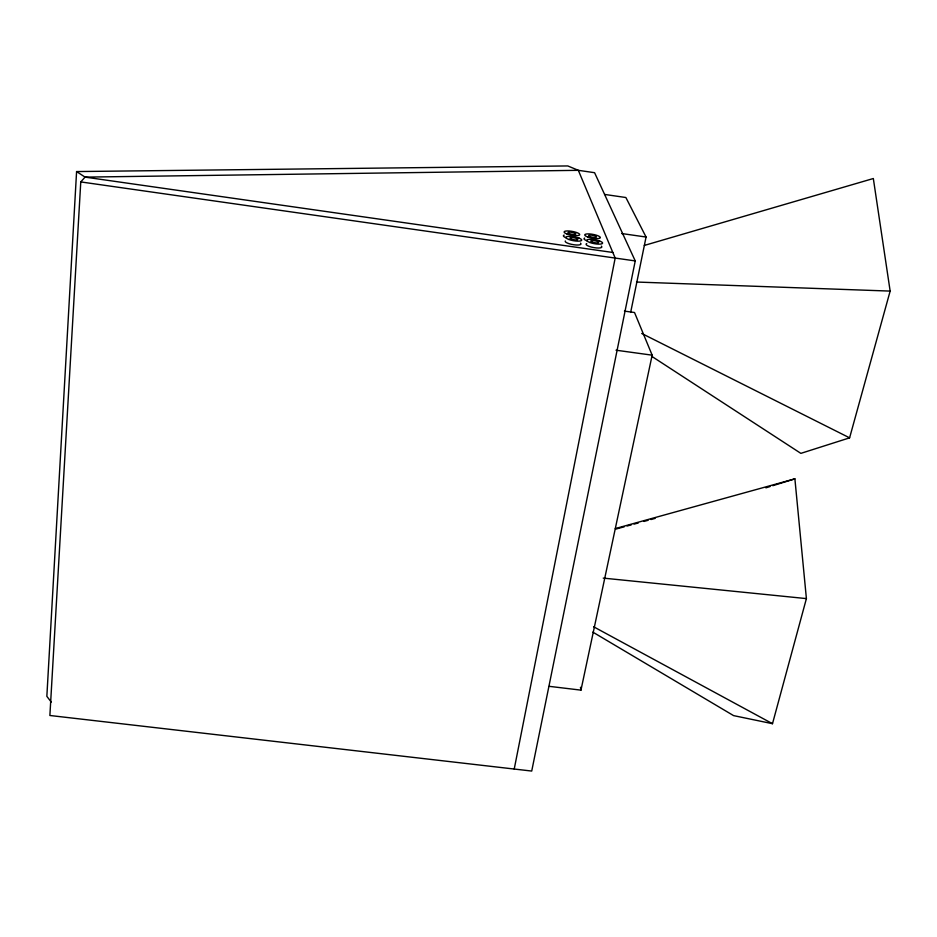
<?xml version="1.0" encoding="UTF-8"?>
<svg xmlns="http://www.w3.org/2000/svg" width="937" height="937" viewBox="0 0 937 937"><rect width="100%" height="100%" fill="white"/><g stroke="black" fill="none" stroke-linecap="round" stroke-linejoin="round"><path stroke-width="1.41" d="M514.226 769.043L615.176 258.062L578.328 170.323L85.056 177.116L80.769 181.919L49.884 715.493L531.724 771.057L635.239 260.919L594.585 172.701L578.328 170.323L567.787 165.943L76.588 171.565L46.85 696.343L51.277 702.094M630.648 312.454L646.062 237.038L625.881 197.52L604.599 194.427M549.234 686.341L580.963 690.136L652.152 355.17L634.525 312.513L624.429 311.107M592.84 632.124L733.577 715.61L772.498 723.692L806.406 598.602L794.892 478.842L615.258 528.585M651.59 356.224L800.866 453.367L849.601 437.848L890.15 291.091L873.331 178.522L644.316 245.435M765.892 487.837L770.038 486.549M772.802 485.694L794.892 478.842M615.832 529.077L624.265 526.793M627.064 526.02L631.28 524.872M634.091 524.111L638.296 522.963M643.918 521.44L648.135 520.293M650.946 519.531L655.15 518.384M636.516 282.037L890.15 291.091M603.241 578.106L806.406 598.602M616.031 350.204L652.152 355.17M612.821 252.463L85.056 177.116L76.588 171.565M80.769 181.919L635.239 260.919M621.688 233.536L646.062 237.038M641.704 333.455L849.601 437.848M593.613 626.771L772.498 723.692M580.46 687.289L580.963 690.136M566.171 237.799A7.941 1.956 10.1 0 1 564.109 235.093M578.527 237.647A7.941 1.956 10.1 0 1 578.984 238.221M586.867 240.762A7.941 1.956 10.3 0 1 584.676 238.045M599.094 240.586A7.941 1.956 10.3 0 1 599.586 241.172M580.518 243.128A8.046 2.003 10.1 0 1 573.819 244.756A8.046 2.003 10.1 0 1 565.292 240.961M601.343 246.115A8.035 2.003 10.3 0 1 593.753 247.591A8.035 2.003 10.3 0 1 586.738 243.538M569.403 233.629A3.971 0.972 10.1 0 0 575.763 234.098A3.971 0.972 10.1 0 0 570.539 232.13A3.971 0.972 10.1 0 0 569.403 233.629M590.076 236.592A3.971 0.972 10.2 0 0 596.4 237.049A3.971 0.972 10.2 0 0 591.13 235.093A3.971 0.972 10.2 0 0 590.076 236.592M571.289 239.087A4.029 0.996 10.1 0 0 577.719 239.556A4.029 0.996 10.1 0 0 572.425 237.565A4.029 0.996 10.1 0 0 571.289 239.087M592.207 242.086A4.029 0.996 10.3 0 0 598.614 242.542A4.029 0.996 10.3 0 0 593.262 240.54A4.029 0.996 10.3 0 0 592.207 242.086M566.92 233.981A7.953 1.944 10.1 0 0 579.628 234.906A7.953 1.944 10.1 0 0 569.157 230.994A7.953 1.944 10.1 0 0 566.92 233.981M587.64 236.956A7.953 1.933 10.2 0 0 600.277 237.857A7.953 1.933 10.2 0 0 589.701 233.945A7.953 1.933 10.2 0 0 587.64 236.956M589.748 242.46A8.046 1.979 10.3 0 0 602.538 243.374A8.046 1.979 10.3 0 0 591.821 239.368A8.046 1.979 10.3 0 0 589.748 242.46M568.771 239.462A8.046 1.991 10.1 0 0 581.643 240.376A8.046 1.991 10.1 0 0 571.02 236.393A8.046 1.991 10.1 0 0 568.771 239.462"/></g></svg>
